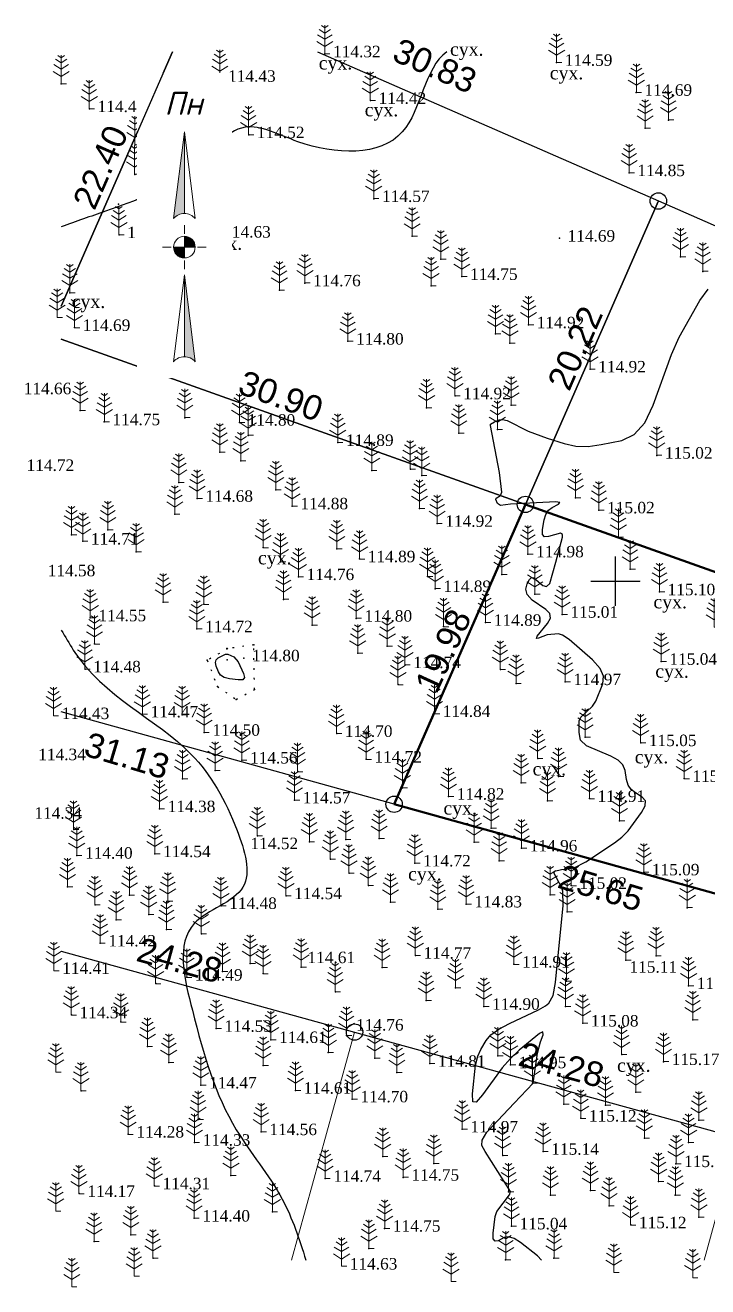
# Model space of a CAD drawing. Header units: millimetres. Extents: x 5405614 to 5405701.7, y 5524856.9 to 5524934.
# Drawn here: x 5405614 to 5405655.6, y 5524856.9 to 5524933.9 of the extents above; entities that cross this region are included whole.
import ezdxf
from ezdxf.enums import TextEntityAlignment as Align

# ---------------------------------------------------------------- set-up
doc = ezdxf.new("R2010")
doc.units = ezdxf.units.MM
doc.set_wipeout_variables(frame=1)
doc.linetypes.add('0', pattern=[0])
doc.linetypes.add('HIDDEN', pattern=[0.5, 0, -0.5])
for name, color, linetype, lineweight in [('#Лист (текст_ПН)', 250, 'Continuous', 0), ('#Штамп', 250, 'Continuous', 0), ('11900000', 1, 'Continuous', 30), ('Контур', 7, 'HIDDEN', 30), ('ТОЧКИ', 7, 'Continuous', 30)]:
    doc.layers.add(name, color=color, linetype=linetype, lineweight=lineweight)
for name, color, linetype in [('горизонтали', 42, 'Continuous'), ('Ділянки_Межі', 10, 'Continuous'), ('надписи', 7, 'Continuous'), ('отметки', 7, 'Continuous'), ('промеры', 185, 'Continuous'), ('Растительность', 7, 'Continuous')]:
    doc.layers.add(name, color=color, linetype=linetype)
doc.styles.get("Standard").update_dxf_attribs({"font": 'arial.ttf'})
doc.styles.add('times', font='times.ttf')
doc.styles.add('Мой_Топо', font='isocpeui.ttf')

# ---------------------------------------------------------------- blocks, each defined once
blk = doc.blocks.new('A$C51FE15A3')
at = {"layer": 'Растительность', "color": 94, "lineweight": 0}
for points in [[(-0.201, 1.726), (0, 1.584), (0.201, 1.726)], [(0, 1.75), (0, 0), (0.319, 0)], [(-0.447, 1.172), (0, 0.895), (0.447, 1.172)], [(-0.343, 1.489), (0, 1.267), (0.343, 1.489)], [(-0.493, 0.753), (0, 0.444), (0.493, 0.753)]]:
    blk.add_lwpolyline(points, dxfattribs=at)
blk = doc.blocks.new('*U4')
at = {"color": 0}
for points in [[(-0.113, 0), (-0.109, -0.029), (-0.097, -0.056)], [(-0.113, 0), (-0.097, -0.056), (0, 0)], [(-0.097, -0.056), (0, -0.113), (0, 0)], [(-0.097, -0.056), (-0.08, -0.08), (-0.056, -0.097)], [(-0.097, -0.056), (-0.056, -0.097), (0, -0.113)], [(-0.056, -0.097), (-0.029, -0.109), (0, -0.113)]]:
    blk.add_solid(points, dxfattribs=at)
blk = doc.blocks.new('*U5')
at = {"color": 0}
for points in [[(0, 0), (0.097, 0.056), (0, 0.113)], [(0.097, 0.056), (0.029, 0.109), (0, 0.113)], [(0, 0), (0.113, 0), (0.097, 0.056)], [(0.097, 0.056), (0.056, 0.097), (0.029, 0.109)], [(0.097, 0.056), (0.08, 0.08), (0.056, 0.097)], [(0.113, 0), (0.109, 0.029), (0.097, 0.056)]]:
    blk.add_solid(points, dxfattribs=at)
blk = doc.blocks.new('*U6')
at = {"color": 0}
for points in [[(0, -1.136), (0.021, -1.138), (0, -0.288)], [(0.021, -1.138), (0.042, -1.142), (0, -0.288)], [(0.042, -1.142), (0.062, -1.15), (0, -0.288)], [(0.062, -1.15), (0.081, -1.16), (0, -0.288)], [(0.081, -1.16), (0.098, -1.173), (0, -0.288)], [(0.098, -1.173), (0.113, -1.188), (0, -0.288)]]:
    blk.add_solid(points, dxfattribs=at)
blk = doc.blocks.new('*U7')
at = {"color": 0}
for points in [[(-0.113, 0.297), (-0.098, 0.312), (0, 1.197)], [(-0.098, 0.312), (-0.081, 0.325), (0, 1.197)], [(-0.081, 0.325), (-0.062, 0.335), (0, 1.197)], [(-0.062, 0.335), (-0.042, 0.343), (0, 1.197)], [(-0.042, 0.343), (-0.021, 0.347), (0, 1.197)], [(-0.021, 0.347), (0, 0.349), (0, 1.197)]]:
    blk.add_solid(points, dxfattribs=at)
blk = doc.blocks.new('#Північ')
at = {"color": 7}
blk.add_wipeout([(-2.901, 10.635), (2.901, 10.635), (2.901, -7.981), (-2.901, -7.981)], dxfattribs=at).dxf.layer = '#Лист (текст_ПН)'
at = {"layer": '#Лист (текст_ПН)'}
for p, q in [((-0.663, 1.748), (0, 7.043)), ((0, 7.043), (0, 2.052)), ((0, 7.043), (0.663, 1.748)), ((0, 1.337), (0, 0.807)), ((-1.337, 0), (-0.807, 0)), ((-0.662, 0), (0.662, 0)), ((0, 0.662), (0, -0.662)), ((1.337, 0), (0.807, 0)), ((0, -1.337), (0, -0.807)), ((-0.663, -6.99), (0, -1.695)), ((0, -1.695), (0.663, -6.99)), ((0, -1.695), (0, -6.686))]:
    blk.add_line(p, q, dxfattribs=at)
at = {"layer": '#Лист (текст_ПН)', "flags": 128}
for points in [[(0, 7.043), (-0.663, 1.748, -0.218585), (0, 2.052)], [(0, 0), (-0.662, 0, 0.414214), (0, -0.662)]]:
    blk.add_lwpolyline(points, format="xyb", close=True, dxfattribs=at)
at = {"layer": '#Лист (текст_ПН)'}
blk.add_circle((0, 0), 0.662, dxfattribs=at)
for centre in [(0, 1.178), (0, -7.56)]:
    blk.add_arc(centre, 0.874, 40.67981, 139.32019, dxfattribs=at)
at = {"layer": '#Лист (текст_ПН)', "xscale": 5.883850111352785, "yscale": 5.883850111352785, "zscale": 5.883850111352785}
for name in ['*U7', '*U4', '*U5', '*U6']:
    blk.add_blockref(name, (0, 0), dxfattribs=at)
at = {"layer": '#Лист (текст_ПН)', "style": 'Мой_Топо'}
blk.add_text('Пн', height=1.4, dxfattribs=at).set_placement((-1.217, 8.077))

msp = doc.modelspace()

# ---------------------------------------------------------------- linework, layer by layer
at = {"layer": '11900000', "color": 0, "linetype": '0', "lineweight": 15, "ltscale": 0.7}
for points in [[(5405650, 5524898.496), (5405650, 5524901.504)], [(5405650, 5524898.496), (5405650, 5524901.504)], [(5405650, 5524898.496), (5405650, 5524901.504)], [(5405650, 5524898.496), (5405650, 5524901.504)], [(5405650, 5524898.496), (5405650, 5524901.504)], [(5405650, 5524898.496), (5405650, 5524901.504)], [(5405650, 5524898.496), (5405650, 5524901.504)], [(5405650, 5524898.496), (5405650, 5524901.504)], [(5405650, 5524898.496), (5405650, 5524901.504)], [(5405650, 5524898.496), (5405650, 5524901.504)], [(5405650, 5524898.496), (5405650, 5524901.504)], [(5405650, 5524898.496), (5405650, 5524901.504)], [(5405650, 5524898.496), (5405650, 5524901.504)], [(5405650, 5524898.496), (5405650, 5524901.504)], [(5405650, 5524898.496), (5405650, 5524901.504)], [(5405650, 5524898.496), (5405650, 5524901.504)], [(5405650, 5524898.496), (5405650, 5524901.504)], [(5405650, 5524898.496), (5405650, 5524901.504)], [(5405650, 5524898.496), (5405650, 5524901.504)], [(5405650, 5524898.496), (5405650, 5524901.504)], [(5405650, 5524898.496), (5405650, 5524901.504)], [(5405650, 5524898.496), (5405650, 5524901.504)], [(5405650, 5524898.496), (5405650, 5524901.504)], [(5405650, 5524898.496), (5405650, 5524901.504)], [(5405650, 5524898.496), (5405650, 5524901.504)], [(5405650, 5524898.496), (5405650, 5524901.504)], [(5405650, 5524898.496), (5405650, 5524901.504)], [(5405650, 5524898.496), (5405650, 5524901.504)], [(5405650, 5524898.496), (5405650, 5524901.504)], [(5405650, 5524898.496), (5405650, 5524901.504)], [(5405650, 5524898.496), (5405650, 5524901.504)], [(5405650, 5524898.496), (5405650, 5524901.504)], [(5405650, 5524898.496), (5405650, 5524901.504)], [(5405650, 5524898.496), (5405650, 5524901.504)], [(5405650, 5524898.496), (5405650, 5524901.504)], [(5405650, 5524898.496), (5405650, 5524901.504)], [(5405650, 5524898.496), (5405650, 5524901.504)], [(5405650, 5524898.496), (5405650, 5524901.504)], [(5405650, 5524898.496), (5405650, 5524901.504)], [(5405650, 5524898.496), (5405650, 5524901.504)], [(5405650, 5524898.496), (5405650, 5524901.504)], [(5405650, 5524898.496), (5405650, 5524901.504)], [(5405650, 5524898.496), (5405650, 5524901.504)], [(5405650, 5524898.496), (5405650, 5524901.504)], [(5405648.496, 5524900), (5405651.504, 5524900)], [(5405648.496, 5524900), (5405651.504, 5524900)], [(5405648.496, 5524900), (5405651.504, 5524900)], [(5405648.496, 5524900), (5405651.504, 5524900)], [(5405648.496, 5524900), (5405651.504, 5524900)], [(5405648.496, 5524900), (5405651.504, 5524900)], [(5405648.496, 5524900), (5405651.504, 5524900)], [(5405648.496, 5524900), (5405651.504, 5524900)], [(5405648.496, 5524900), (5405651.504, 5524900)], [(5405648.496, 5524900), (5405651.504, 5524900)], [(5405648.496, 5524900), (5405651.504, 5524900)], [(5405648.496, 5524900), (5405651.504, 5524900)], [(5405648.496, 5524900), (5405651.504, 5524900)], [(5405648.496, 5524900), (5405651.504, 5524900)], [(5405648.496, 5524900), (5405651.504, 5524900)], [(5405648.496, 5524900), (5405651.504, 5524900)], [(5405648.496, 5524900), (5405651.504, 5524900)], [(5405648.496, 5524900), (5405651.504, 5524900)], [(5405648.496, 5524900), (5405651.504, 5524900)], [(5405648.496, 5524900), (5405651.504, 5524900)], [(5405648.496, 5524900), (5405651.504, 5524900)], [(5405648.496, 5524900), (5405651.504, 5524900)], [(5405648.496, 5524900), (5405651.504, 5524900)]]:
    msp.add_lwpolyline(points, dxfattribs=at)
at = {"layer": '11900000', "linetype": '0', "lineweight": 15, "ltscale": 0.7}
for points in [[(5405650, 5524898.496), (5405650, 5524901.504)], [(5405650, 5524898.496), (5405650, 5524901.504)], [(5405650, 5524898.496), (5405650, 5524901.504)], [(5405650, 5524898.496), (5405650, 5524901.504)], [(5405650, 5524898.496), (5405650, 5524901.504)], [(5405650, 5524898.496), (5405650, 5524901.504)], [(5405650, 5524898.496), (5405650, 5524901.504)], [(5405650, 5524898.496), (5405650, 5524901.504)], [(5405648.496, 5524900), (5405651.504, 5524900)], [(5405648.496, 5524900), (5405651.504, 5524900)]]:
    msp.add_lwpolyline(points, dxfattribs=at)
at = {"layer": '11900000', "color": 7}
for points in [[(5405650, 5524898.5, 0), (5405650, 5524901.5, 0)], [(5405650, 5524898.5, 0), (5405650, 5524901.5, 0)], [(5405648.5, 5524900, 0), (5405651.5, 5524900, 0)], [(5405648.5, 5524900, 0), (5405651.5, 5524900, 0)]]:
    msp.add_polyline3d(points, dxfattribs=at)
at = {"layer": 'горизонтали', "color": 32}
for points in [[(5405642.837, 5524859.742, 115), (5405642.647, 5524859.712, 115), (5405642.537, 5524859.862, 115), (5405642.527, 5524860.192, 115), (5405642.647, 5524861.212, 115), (5405642.757, 5524861.532, 115), (5405643.537, 5524862.542, 115), (5405643.597, 5524862.752, 115), (5405642.037, 5524865.192, 115), (5405641.837, 5524865.552, 115), (5405641.857, 5524865.872, 115), (5405642.147, 5524866.362, 115), (5405643.807, 5524868.132, 115), (5405644.967, 5524869.362, 115), (5405645.247, 5524871.192, 115), (5405645.427, 5524871.882, 115), (5405645.587, 5524872.312, 115), (5405645.577, 5524872.482, 115), (5405645.357, 5524872.392, 115), (5405644.117, 5524871.362, 115), (5405643.587, 5524870.872, 115), (5405643.077, 5524870.302, 115), (5405641.877, 5524868.642, 115), (5405641.497, 5524868.192, 115), (5405641.287, 5524868.222, 115), (5405641.267, 5524868.712, 115), (5405641.457, 5524870.462, 115), (5405641.597, 5524871.002, 115), (5405641.777, 5524871.412, 115), (5405642.097, 5524871.952, 115), (5405642.397, 5524872.302, 115), (5405642.877, 5524872.652, 115), (5405643.537, 5524873.002, 115), (5405645.307, 5524873.832, 115), (5405645.737, 5524874.072, 115), (5405645.937, 5524874.242, 115), (5405646.207, 5524874.712, 115), (5405646.347, 5524875.502, 115), (5405646.817, 5524880.192, 115), (5405646.787, 5524881.072, 115), (5405646.717, 5524881.322, 115), (5405646.257, 5524882.152, 115), (5405646.277, 5524882.292, 115), (5405646.707, 5524882.402, 115), (5405647.477, 5524882.502, 115), (5405648.187, 5524882.862, 115), (5405649.947, 5524884.022, 115), (5405650.397, 5524884.372, 115), (5405650.787, 5524884.762, 115), (5405651.597, 5524885.872, 115), (5405651.807, 5524886.282, 115), (5405651.827, 5524886.592, 115), (5405651.637, 5524886.812, 115), (5405651.217, 5524887.072, 115), (5405650.967, 5524887.282, 115), (5405650.787, 5524887.552, 115), (5405650.687, 5524887.882, 115), (5405650.597, 5524888.442, 115), (5405650.457, 5524888.782, 115), (5405650.167, 5524889.072, 115), (5405649.727, 5524889.312, 115), (5405648.237, 5524889.952, 115), (5405647.867, 5524890.292, 115), (5405647.787, 5524890.762, 115), (5405647.787, 5524891.472, 115), (5405647.887, 5524891.702, 115), (5405648.597, 5524892.372, 115), (5405648.797, 5524892.672, 115), (5405649.237, 5524893.732, 115), (5405649.277, 5524894.192, 115), (5405649.067, 5524894.672, 115), (5405648.597, 5524895.192, 115), (5405647.177, 5524896.442, 115), (5405646.777, 5524896.702, 115), (5405646.517, 5524896.792, 115), (5405645.837, 5524896.712, 115), (5405645.307, 5524896.512, 115), (5405645.177, 5524896.502, 115), (5405645.217, 5524896.632, 115), (5405645.857, 5524897.412, 115), (5405646.037, 5524897.732, 115), (5405645.997, 5524898.022, 115), (5405645.757, 5524898.272, 115), (5405644.917, 5524898.842, 115), (5405644.617, 5524899.182, 115), (5405644.527, 5524899.512, 115), (5405644.617, 5524899.832, 115), (5405644.747, 5524900.102, 115), (5405644.867, 5524900.212, 115), (5405645.027, 5524900.192, 115), (5405645.577, 5524899.742, 115), (5405645.797, 5524899.662, 115), (5405645.987, 5524899.852, 115), (5405646.357, 5524901.152, 115), (5405646.767, 5524902.682, 115), (5405646.767, 5524902.852, 115), (5405646.647, 5524902.922, 115), (5405645.917, 5524902.732, 115), (5405645.667, 5524902.712, 115), (5405645.547, 5524902.852, 115), (5405645.557, 5524903.152, 115), (5405645.657, 5524903.732, 115), (5405645.757, 5524904.072, 115), (5405645.917, 5524904.322, 115), (5405646.137, 5524904.502, 115), (5405646.517, 5524904.692, 115), (5405646.597, 5524904.802, 115), (5405646.357, 5524904.842, 115), (5405643.597, 5524904.702, 115), (5405642.977, 5524904.612, 115), (5405642.807, 5524904.732, 115), (5405642.697, 5524904.992, 115), (5405642.727, 5524905.072, 115), (5405642.987, 5524905.232, 115), (5405643.057, 5524905.422, 115), (5405642.917, 5524906.622, 115), (5405642.367, 5524909.492, 115), (5405642.377, 5524909.582, 115), (5405642.607, 5524909.732, 115), (5405642.897, 5524909.842, 115), (5405643.107, 5524909.862, 115), (5405643.387, 5524909.802, 115), (5405644.667, 5524909.152, 115), (5405645.827, 5524908.722, 115), (5405646.867, 5524908.402, 115), (5405647.577, 5524908.242, 115), (5405648.337, 5524908.222, 115), (5405649.137, 5524908.332, 115), (5405650.387, 5524908.582, 115), (5405651.147, 5524908.942, 115), (5405651.787, 5524909.652, 115), (5405652.297, 5524910.742, 115), (5405653.417, 5524913.832, 115), (5405653.897, 5524914.892, 115), (5405655.157, 5524917.122, 115), (5405655.657, 5524917.822, 115)], [(5405645.496, 5524858.555, 115), (5405645.247, 5524858.822, 115), (5405644.207, 5524859.622, 115), (5405643.807, 5524859.872, 115), (5405643.467, 5524859.972, 115), (5405643.197, 5524859.932, 115), (5405642.837, 5524859.742, 115)]]:
    msp.add_polyline3d(points, dxfattribs=at)
msp.add_polyline3d([(5405625.617, 5524894.812, 114.5), (5405625.577, 5524895.032, 114.5), (5405625.617, 5524895.202, 114.5), (5405625.747, 5524895.322, 114.5), (5405626.187, 5524895.542, 114.5), (5405626.337, 5524895.552, 114.5), (5405626.687, 5524895.382, 114.5), (5405626.957, 5524895.072, 114.5), (5405627.297, 5524894.352, 114.5), (5405627.347, 5524894.112, 114.5), (5405627.237, 5524893.982, 114.5), (5405626.957, 5524893.972, 114.5), (5405626.427, 5524894.032, 114.5), (5405626.107, 5524894.112, 114.5), (5405625.887, 5524894.252, 114.5), (5405625.757, 5524894.462, 114.5), (5405625.617, 5524894.812, 114.5)], close=True, dxfattribs=at)
for points, knots in [([(5405639.711, 5524932.308), (5405638.313, 5524931.324), (5405638.006, 5524925.789), (5405631.475, 5524926.077), (5405627.008, 5524928.61), (5405623.809, 5524924.256), (5405619.785, 5524922.93), (5405617.061, 5524921.943), (5405616.158, 5524921.62)], [898.505663, 898.505663, 898.505663, 898.505663, 904.085367, 910.48747, 913.839474, 917.961004, 923.821409, 926.707345, 926.707345, 926.707345, 926.707345]), ([(5405616.158, 5524897.004), (5405616.404, 5524896.615), (5405618.315, 5524893.084), (5405623.768, 5524890.887), (5405626.725, 5524885.692), (5405628.214, 5524880.763), (5405622.772, 5524879.375), (5405624.442, 5524872.575), (5405625.964, 5524867.149), (5405629.745, 5524862.719), (5405630.7, 5524859.832), (5405631.092, 5524858.555)], [1006.54835, 1006.54835, 1006.54835, 1006.54835, 1007.86787, 1017.487334, 1022.90954, 1026.380728, 1030.095834, 1035.395338, 1043.1603, 1048.251367, 1052.230688, 1052.230688, 1052.230688, 1052.230688])]:
    msp.add_open_spline(points, degree=3, knots=knots, dxfattribs=at)
at = {"layer": 'Ділянки_Межі'}
for points in [[(5405631.807, 5524932.308), (5405652.622, 5524923.203), (5405644.506, 5524904.681), (5405616.158, 5524914.771)], [(5405622.956, 5524932.308), (5405616.158, 5524916.78)], [(5405616.158, 5524914.771), (5405644.506, 5524904.681), (5405636.486, 5524886.378), (5405616.158, 5524892.014)]]:
    msp.add_lwpolyline(points, dxfattribs=at)
at = {"layer": 'Ділянки_Межі', "lineweight": 25}
for points in [[(5405631.807, 5524932.308), (5405652.622, 5524923.203), (5405680.834, 5524910.84), (5405683.651, 5524917.273), (5405686.449, 5524923.665), (5405668.826, 5524931.381), (5405666.709, 5524932.308)], [(5405616.158, 5524877.419), (5405634.068, 5524872.474), (5405657.472, 5524866.014), (5405661.2, 5524879.516), (5405636.486, 5524886.378), (5405616.158, 5524892.014)]]:
    msp.add_lwpolyline(points, dxfattribs=at)
at = {"layer": 'Ділянки_Межі'}
msp.add_lwpolyline([(5405644.506, 5524904.681), (5405652.622, 5524923.203), (5405680.834, 5524910.84), (5405673.564, 5524894.337)], close=True, dxfattribs=at)
at = {"layer": 'Ділянки_Межі', "lineweight": 50}
msp.add_lwpolyline([(5405636.486, 5524886.378), (5405644.506, 5524904.681), (5405673.564, 5524894.337), (5405666.399, 5524878.073), (5405661.2, 5524879.516)], close=True, dxfattribs=at)
at = {"layer": 'Ділянки_Межі', "lineweight": 0}
for points in [[(5405655.413, 5524858.555), (5405657.472, 5524866.014), (5405661.2, 5524879.516), (5405666.399, 5524878.073), (5405689.243, 5524871.766), (5405688.54, 5524869.89), (5405684.291, 5524858.555)], [(5405616.158, 5524877.419), (5405634.068, 5524872.474), (5405630.226, 5524858.555)], [(5405630.226, 5524858.555), (5405634.068, 5524872.474), (5405657.472, 5524866.014), (5405655.413, 5524858.555)]]:
    msp.add_lwpolyline(points, dxfattribs=at)
at = {"layer": 'Контур', "color": 7, "linetype": 'HIDDEN', "elevation": 114.67}
msp.add_lwpolyline([(5405626.84, 5524892.78), (5405626.84, 5524892.78), (5405627.96, 5524893.39), (5405627.91, 5524896.11), (5405626.34, 5524895.881), (5405625.07, 5524895.17), (5405625.69, 5524893.57), (5405626.84, 5524892.78)], dxfattribs=at)
at = {"layer": 'отметки', "color": 7}
for p in [(5405632.257, 5524932.175, 114.317), (5405646.409, 5524931.654, 114.585), (5405616.16, 5524930.352, 114.352), (5405625.845, 5524930.679, 114.432), (5405651.277, 5524929.827, 114.688), (5405617.88, 5524928.827, 114.408), (5405635.037, 5524929.327, 114.42), (5405653.238, 5524928.143, 114.715), (5405627.603, 5524927.238, 114.518), (5405651.821, 5524927.641, 114.742), (5405620.664, 5524926.628, 114.462), (5405620.649, 5524924.827, 114.478), (5405650.84, 5524924.919, 114.852), (5405635.247, 5524923.342, 114.572), (5405619.654, 5524923.001, 114.506), (5405619.689, 5524921.135, 114.561), (5405625.547, 5524921.168, 114.635), (5405637.589, 5524921.055, 114.732), (5405646.577, 5524920.923, 114.686), (5405639.345, 5524919.649, 114.745), (5405653.978, 5524919.801, 114.929), (5405655.337, 5524918.907, 114.984), (5405631.039, 5524918.194, 114.757), (5405638.747, 5524918.029, 114.804), (5405640.621, 5524918.585, 114.753), (5405616.684, 5524917.589, 114.595), (5405629.482, 5524917.759, 114.69), (5405644.69, 5524915.636, 114.922), (5405616.968, 5524915.472, 114.692), (5405642.685, 5524915.088, 114.942), (5405622.035, 5524914.515, 114.538), (5405633.659, 5524914.638, 114.8), (5405643.556, 5524914.52, 114.947), (5405648.45, 5524912.94, 114.921), (5405640.205, 5524911.302, 114.92), (5405617.317, 5524910.408, 114.66), (5405638.47, 5524910.582, 114.869), (5405643.63, 5524910.743, 114.979), (5405618.788, 5524909.718, 114.751), (5405623.713, 5524909.977, 114.891), (5405627.038, 5524909.69, 114.804), (5405627.581, 5524908.894, 114.746), (5405640.437, 5524909.027, 114.902), (5405642.793, 5524909.26, 115.018), (5405625.84, 5524907.872, 114.817), (5405633.046, 5524908.454, 114.888), (5405627.121, 5524907.342, 114.811), (5405652.522, 5524907.677, 115.022), (5405635.127, 5524906.749, 114.904), (5405637.476, 5524906.824, 114.901), (5405638.173, 5524906.443, 114.928), (5405623.338, 5524906.027, 114.75), (5405629.259, 5524905.567, 114.828), (5405624.461, 5524905.042, 114.68), (5405647.559, 5524905.084, 115.049), (5405623.092, 5524904.083, 114.757), (5405630.266, 5524904.582, 114.879), (5405638.044, 5524904.437, 114.921), (5405648.993, 5524904.337, 115.017), (5405639.112, 5524903.514, 114.918), (5405616.785, 5524902.82, 114.717), (5405618.998, 5524903.132, 114.83), (5405650.181, 5524902.684, 115.034), (5405617.47, 5524902.433, 114.712), (5405620.731, 5524901.782, 114.776), (5405628.494, 5524902.043, 114.76), (5405632.991, 5524901.967, 114.901), (5405629.55, 5524901.179, 114.735), (5405634.377, 5524901.352, 114.886), (5405644.661, 5524901.651, 114.982), (5405630.644, 5524900.264, 114.755), (5405638.533, 5524900.288, 114.869), (5405643.073, 5524900.401, 114.963), (5405650.904, 5524900.727, 115.113), (5405639.002, 5524899.537, 114.892), (5405622.384, 5524898.72, 114.757), (5405629.732, 5524898.886, 114.799), (5405645.081, 5524899.213, 115.016), (5405652.687, 5524899.337, 115.1), (5405624.867, 5524898.584, 114.672), (5405646.755, 5524897.968, 115.012), (5405617.933, 5524897.751, 114.546), (5405624.444, 5524897.078, 114.719), (5405631.487, 5524897.305, 114.758), (5405634.177, 5524897.727, 114.798), (5405639.5, 5524897.225, 114.955), (5405642.075, 5524897.475, 114.894), (5405618.193, 5524896.163, 114.555), (5405626.279, 5524895.891, 114.76), (5405627.911, 5524896.106, 114.845), (5405634.265, 5524895.611, 114.761), (5405636.07, 5524896.037, 114.823), (5405625.073, 5524895.168, 114.722), (5405626.282, 5524895.188, 114.069), (5405627.311, 5524895.307, 114.801), (5405637.157, 5524894.889, 114.735), (5405652.8, 5524895.096, 115.038), (5405617.61, 5524894.63, 114.485), (5405642.976, 5524894.607, 114.987), (5405625.698, 5524893.573, 114.707), (5405627.965, 5524893.395, 114.668), (5405636.723, 5524893.684, 114.796), (5405643.932, 5524893.759, 114.97), (5405646.936, 5524893.855, 114.97), (5405626.846, 5524892.785, 114.672), (5405621.113, 5524891.882, 114.47), (5405623.547, 5524891.841, 114.529), (5405638.956, 5524891.911, 114.838), (5405624.886, 5524890.762, 114.504), (5405632.978, 5524890.69, 114.697), (5405648.149, 5524890.485, 115.015), (5405651.543, 5524890.13, 115.047), (5405627.185, 5524889.068, 114.559), (5405634.78, 5524889.124, 114.718), (5405645.255, 5524889.167, 114.882), (5405623.572, 5524887.929, 114.474), (5405625.557, 5524888.438, 114.549), (5405630.6, 5524888.373, 114.658), (5405646.53, 5524888.068, 114.877), (5405654.203, 5524887.946, 115.039), (5405636.992, 5524887.387, 114.755), (5405644.237, 5524887.695, 114.971), (5405630.407, 5524886.633, 114.574), (5405639.812, 5524886.859, 114.822), (5405645.855, 5524886.591, 114.906), (5405648.409, 5524886.725, 114.906), (5405622.162, 5524886.1, 114.385), (5405616.919, 5524884.848, 114.319), (5405642.409, 5524884.931, 114.856), (5405650.249, 5524885.367, 114.967), (5405628.135, 5524884.461, 114.517), (5405631.318, 5524884.09, 114.592), (5405633.532, 5524884.233, 114.567), (5405635.572, 5524884.294, 114.668), (5405641.375, 5524884.064, 114.849), (5405617.108, 5524883.259, 114.398), (5405621.874, 5524883.352, 114.544), (5405644.269, 5524883.7, 114.963), (5405632.598, 5524883.024, 114.634), (5405637.757, 5524882.784, 114.724), (5405642.898, 5524882.918, 114.907), (5405633.736, 5524882.175, 114.643), (5405651.726, 5524882.243, 115.087), (5405616.547, 5524881.345, 114.356), (5405634.919, 5524881.421, 114.652), (5405647.298, 5524881.416, 115.023), (5405618.222, 5524880.241, 114.405), (5405620.325, 5524880.831, 114.423), (5405622.668, 5524880.466, 114.444), (5405625.915, 5524880.19, 114.484), (5405629.884, 5524880.789, 114.542), (5405636.26, 5524880.409, 114.712), (5405640.888, 5524880.286, 114.835), (5405646.015, 5524880.85, 114.961), (5405621.503, 5524879.65, 114.429), (5405639.156, 5524879.97, 114.759), (5405647.056, 5524879.821, 115.012), (5405654.388, 5524880.066, 115.103), (5405619.512, 5524879.329, 114.412), (5405622.594, 5524878.743, 114.457), (5405618.532, 5524877.9, 114.415), (5405624.718, 5524878.473, 114.54), (5405637.784, 5524877.155, 114.77), (5405652.48, 5524877.132, 115.146), (5405627.703, 5524876.659, 114.594), (5405630.812, 5524876.437, 114.613), (5405635.762, 5524876.412, 114.747), (5405643.805, 5524876.612, 114.906), (5405645.564, 5524876.662, 114.965), (5405650.639, 5524876.863, 115.111), (5405623.824, 5524875.818, 114.485), (5405626.011, 5524876.18, 114.571), (5405628.485, 5524876.047, 114.606), (5405647.01, 5524875.584, 115.026), (5405621.93, 5524875.435, 114.444), (5405632.896, 5524874.937, 114.643), (5405640.239, 5524875.181, 114.892), (5405654.471, 5524875.302, 115.218), (5405638.444, 5524874.408, 114.789), (5405641.973, 5524874.037, 114.903), (5405646.955, 5524874.045, 115.029), (5405616.774, 5524873.518, 114.337), (5405654.725, 5524873.231, 115.168), (5405619.802, 5524873.094, 114.425), (5405625.623, 5524872.692, 114.533), (5405648.004, 5524873.016, 115.084), (5405628.96, 5524872.009, 114.605), (5405633.58, 5524872.268, 114.758), (5405621.428, 5524871.59, 114.449), (5405632.468, 5524871.221, 114.693), (5405635.314, 5524870.891, 114.791), (5405642.824, 5524871.031, 115.09), (5405650.385, 5524871.101, 115.158), (5405622.721, 5524870.627, 114.468), (5405628.497, 5524870.439, 114.539), (5405638.663, 5524870.556, 114.813), (5405643.593, 5524870.472, 114.948), (5405652.94, 5524870.667, 115.169), (5405636.652, 5524869.999, 114.778), (5405644.934, 5524869.355, 114.999), (5405617.366, 5524868.89, 114.267), (5405624.685, 5524869.232, 114.471), (5405630.46, 5524868.913, 114.61), (5405651.25, 5524868.8, 115.206), (5405633.93, 5524868.387, 114.697), (5405646.854, 5524868.068, 115.088), (5405649.398, 5524868.014, 115.143), (5405624.528, 5524867.135, 114.349), (5405647.884, 5524867.214, 115.12), (5405655.096, 5524867.101, 115.21), (5405628.369, 5524866.386, 114.56), (5405640.647, 5524866.55, 114.971), (5405620.249, 5524866.236, 114.279), (5405624.296, 5524865.74, 114.331), (5405651.774, 5524866, 115.169), (5405654.47, 5524865.726, 115.21), (5405635.796, 5524864.883, 114.723), (5405643.115, 5524864.946, 115.042), (5405645.585, 5524865.191, 115.143), (5405638.909, 5524864.448, 114.845), (5405653.696, 5524864.437, 115.174), (5405626.522, 5524863.722, 114.456), (5405632.275, 5524863.537, 114.742), (5405637.047, 5524863.607, 114.745), (5405652.636, 5524863.361, 115.186), (5405617.251, 5524862.614, 114.166), (5405621.845, 5524863.082, 114.309), (5405643.473, 5524862.728, 114.994), (5405646.037, 5524862.522, 115.105), (5405648.469, 5524862.812, 115.085), (5405653.658, 5524862.526, 115.173), (5405649.609, 5524861.864, 115.109), (5405624.276, 5524861.11, 114.396), (5405629.051, 5524861.501, 114.455), (5405655.102, 5524861.174, 115.137), (5405635.908, 5524860.493, 114.754), (5405643.65, 5524860.634, 115.042), (5405650.935, 5524860.701, 115.119), (5405618.17, 5524859.694, 114.119), (5405620.417, 5524860.101, 114.232), (5405621.769, 5524858.678, 114.256), (5405634.948, 5524859.274, 114.68), (5405643.297, 5524858.579, 114.876), (5405646.249, 5524858.677, 115.042)]:
    msp.add_point(p, dxfattribs=at)
at = {"layer": 'ТОЧКИ'}
for centre in [(5405652.622, 5524923.203), (5405644.506, 5524904.681, 107.24), (5405636.486, 5524886.378), (5405634.068, 5524872.474)]:
    msp.add_circle(centre, 0.5, dxfattribs=at)

# ---------------------------------------------------------------- block references
at = {"layer": 'Растительность', "color": 7}
for p in [(5405632.25, 5524932.18, 114.32), (5405646.41, 5524931.66, 114.59), (5405616.15, 5524930.36, 114.35), (5405625.84, 5524930.68, 114.43), (5405635.03, 5524929.33, 114.42), (5405651.28, 5524929.83, 114.69), (5405617.87, 5524928.83, 114.41), (5405653.24, 5524928.15, 114.72), (5405627.6, 5524927.24, 114.52), (5405651.82, 5524927.64, 114.74), (5405620.66, 5524926.63, 114.46), (5405620.64, 5524924.83, 114.48), (5405650.84, 5524924.92, 114.85), (5405635.24, 5524923.35, 114.57), (5405619.68, 5524921.14, 114.56), (5405625.54, 5524921.17, 114.63), (5405637.59, 5524921.06, 114.73), (5405639.34, 5524919.65, 114.75), (5405653.98, 5524919.8, 114.93), (5405640.62, 5524918.59, 114.75), (5405655.34, 5524918.91, 114.98), (5405629.48, 5524917.76, 114.69), (5405631.04, 5524918.2, 114.76), (5405638.74, 5524918.03, 114.8), (5405616.68, 5524917.59, 114.6), (5405615.91, 5524916.1, 114.75), (5405616.97, 5524915.47, 114.69), (5405644.69, 5524915.64, 114.92), (5405633.66, 5524914.64, 114.8), (5405642.68, 5524915.09, 114.94), (5405643.56, 5524914.52, 114.95), (5405648.45, 5524912.94, 114.92), (5405640.2, 5524911.3, 114.92), (5405643.63, 5524910.74, 114.98), (5405617.31, 5524910.41, 114.66), (5405623.71, 5524909.98, 114.89), (5405638.47, 5524910.58, 114.87), (5405618.79, 5524909.72, 114.75), (5405627.04, 5524909.69, 114.8), (5405642.79, 5524909.26, 115.02), (5405627.58, 5524908.9, 114.75), (5405633.04, 5524908.46, 114.89), (5405640.44, 5524909.03, 114.9), (5405625.84, 5524907.87, 114.82), (5405652.52, 5524907.68, 115.02), (5405627.12, 5524907.34, 114.81), (5405635.12, 5524906.75, 114.9), (5405637.47, 5524906.83, 114.9), (5405638.17, 5524906.44, 114.93), (5405623.34, 5524906.03, 114.75), (5405629.26, 5524905.57, 114.83), (5405624.46, 5524905.04, 114.68), (5405630.26, 5524904.58, 114.88), (5405647.56, 5524905.08, 115.05), (5405623.09, 5524904.08, 114.76), (5405638.04, 5524904.44, 114.92), (5405648.99, 5524904.34, 115.02), (5405619, 5524903.13, 114.83), (5405639.11, 5524903.51, 114.92), (5405616.78, 5524902.82, 114.72), (5405617.47, 5524902.43, 114.71), (5405650.18, 5524902.68, 115.03), (5405620.73, 5524901.78, 114.78), (5405628.49, 5524902.04, 114.76), (5405632.99, 5524901.97, 114.9), (5405644.66, 5524901.65, 114.98), (5405629.55, 5524901.18, 114.74), (5405634.38, 5524901.35, 114.89), (5405650.9, 5524900.73, 115.11), (5405630.64, 5524900.26, 114.75), (5405638.53, 5524900.29, 114.87), (5405643.07, 5524900.4, 114.96), (5405639, 5524899.54, 114.89), (5405645.08, 5524899.21, 115.02), (5405652.69, 5524899.34, 115.1), (5405622.38, 5524898.72, 114.76), (5405624.86, 5524898.58, 114.67), (5405629.73, 5524898.89, 114.8), (5405617.93, 5524897.75, 114.55), (5405634.17, 5524897.73, 114.8), (5405646.75, 5524897.97, 115.01), (5405624.44, 5524897.08, 114.72), (5405631.48, 5524897.31, 114.76), (5405639.5, 5524897.22, 114.96), (5405642.07, 5524897.48, 114.89), (5405656.03, 5524897.19, 115.11), (5405618.19, 5524896.16, 114.55), (5405634.26, 5524895.61, 114.76), (5405636.07, 5524896.04, 114.82), (5405617.6, 5524894.63, 114.48), (5405637.15, 5524894.89, 114.74), (5405642.97, 5524894.61, 114.99), (5405652.8, 5524895.09, 115.04), (5405646.93, 5524893.85, 114.97), (5405636.72, 5524893.68, 114.8), (5405643.93, 5524893.76, 114.97), (5405615.68, 5524891.78, 114.43), (5405621.11, 5524891.88, 114.47), (5405623.54, 5524891.84, 114.53), (5405638.95, 5524891.91, 114.84), (5405624.88, 5524890.76, 114.5), (5405632.97, 5524890.69, 114.7), (5405648.15, 5524890.48, 115.02), (5405651.54, 5524890.13, 115.05), (5405645.25, 5524889.17, 114.88), (5405625.55, 5524888.44, 114.55), (5405627.18, 5524889.07, 114.56), (5405634.78, 5524889.12, 114.72), (5405623.57, 5524887.93, 114.47), (5405630.59, 5524888.37, 114.66), (5405644.24, 5524887.69, 114.97), (5405646.53, 5524888.07, 114.88), (5405654.2, 5524887.94, 115.04), (5405636.99, 5524887.39, 114.76), (5405639.81, 5524886.86, 114.82), (5405622.15, 5524886.1, 114.38), (5405630.4, 5524886.63, 114.57), (5405645.85, 5524886.59, 114.91), (5405648.41, 5524886.72, 114.91), (5405650.25, 5524885.37, 114.97), (5405616.91, 5524884.85, 114.32), (5405642.41, 5524884.93, 114.86), (5405628.13, 5524884.46, 114.52), (5405631.31, 5524884.09, 114.59), (5405633.53, 5524884.23, 114.57), (5405635.57, 5524884.29, 114.67), (5405641.37, 5524884.06, 114.85), (5405617.1, 5524883.26, 114.4), (5405621.87, 5524883.35, 114.54), (5405632.59, 5524883.02, 114.63), (5405644.27, 5524883.7, 114.96), (5405637.75, 5524882.78, 114.72), (5405642.9, 5524882.92, 114.91), (5405651.73, 5524882.24, 115.09), (5405633.73, 5524882.17, 114.64), (5405616.54, 5524881.34, 114.36), (5405620.32, 5524880.83, 114.42), (5405629.88, 5524880.79, 114.54), (5405634.91, 5524881.42, 114.65), (5405646.01, 5524880.85, 114.96), (5405647.3, 5524881.41, 115.02), (5405618.21, 5524880.24, 114.4), (5405622.66, 5524880.46, 114.44), (5405625.91, 5524880.19, 114.48), (5405636.26, 5524880.41, 114.71), (5405639.15, 5524879.97, 114.76), (5405640.89, 5524880.28, 114.83), (5405654.39, 5524880.07, 115.1), (5405619.51, 5524879.33, 114.41), (5405621.5, 5524879.65, 114.43), (5405647.05, 5524879.82, 115.01), (5405622.59, 5524878.74, 114.46), (5405624.71, 5524878.47, 114.54), (5405618.53, 5524877.9, 114.41), (5405637.78, 5524877.15, 114.77), (5405650.64, 5524876.86, 115.11), (5405652.48, 5524877.13, 115.15), (5405615.71, 5524876.22, 114.41), (5405626.01, 5524876.18, 114.57), (5405627.7, 5524876.66, 114.59), (5405630.81, 5524876.43, 114.61), (5405635.76, 5524876.41, 114.75), (5405643.8, 5524876.61, 114.91), (5405621.92, 5524875.43, 114.44), (5405623.82, 5524875.81, 114.48), (5405628.48, 5524876.04, 114.61), (5405647.01, 5524875.58, 115.03), (5405632.89, 5524874.93, 114.64), (5405640.24, 5524875.18, 114.89), (5405654.47, 5524875.3, 115.22), (5405638.44, 5524874.41, 114.79), (5405641.97, 5524874.04, 114.9), (5405646.95, 5524874.04, 115.03), (5405616.77, 5524873.51, 114.34), (5405619.8, 5524873.09, 114.42), (5405648, 5524873.02, 115.08), (5405654.73, 5524873.23, 115.17), (5405625.62, 5524872.69, 114.53), (5405633.58, 5524872.27, 114.76), (5405621.42, 5524871.59, 114.45), (5405628.96, 5524872.01, 114.61), (5405632.47, 5524871.22, 114.69), (5405635.31, 5524870.89, 114.79), (5405642.82, 5524871.03, 115.09), (5405650.38, 5524871.1, 115.16), (5405615.83, 5524870.03, 114.3), (5405622.72, 5524870.62, 114.47), (5405628.49, 5524870.44, 114.54), (5405636.65, 5524870, 114.78), (5405638.66, 5524870.55, 114.81), (5405643.59, 5524870.47, 114.95), (5405652.94, 5524870.67, 115.17), (5405624.68, 5524869.23, 114.47), (5405644.93, 5524869.35, 115), (5405617.36, 5524868.88, 114.27), (5405630.46, 5524868.91, 114.61), (5405633.93, 5524868.38, 114.7), (5405651.25, 5524868.8, 115.21), (5405646.85, 5524868.07, 115.09), (5405649.4, 5524868.01, 115.14), (5405624.52, 5524867.13, 114.35), (5405647.88, 5524867.21, 115.12), (5405655.1, 5524867.1, 115.21), (5405620.24, 5524866.23, 114.28), (5405628.37, 5524866.38, 114.56), (5405640.65, 5524866.55, 114.97), (5405624.29, 5524865.73, 114.33), (5405651.77, 5524866, 115.17), (5405654.47, 5524865.73, 115.21), (5405635.79, 5524864.88, 114.72), (5405643.11, 5524864.95, 115.04), (5405645.58, 5524865.19, 115.14), (5405638.91, 5524864.45, 114.84), (5405653.7, 5524864.44, 115.17), (5405621.84, 5524863.08, 114.31), (5405626.52, 5524863.72, 114.46), (5405632.27, 5524863.54, 114.74), (5405637.04, 5524863.61, 114.75), (5405652.64, 5524863.36, 115.19), (5405617.24, 5524862.61, 114.17), (5405643.47, 5524862.73, 114.99), (5405646.04, 5524862.52, 115.1), (5405648.47, 5524862.81, 115.09), (5405653.66, 5524862.53, 115.17), (5405615.82, 5524861.54, 114.16), (5405629.05, 5524861.5, 114.46), (5405649.61, 5524861.86, 115.11), (5405624.27, 5524861.11, 114.4), (5405650.93, 5524860.7, 115.12), (5405655.1, 5524861.17, 115.14), (5405620.41, 5524860.1, 114.23), (5405635.91, 5524860.49, 114.75), (5405643.65, 5524860.63, 115.04), (5405618.16, 5524859.69, 114.12), (5405634.95, 5524859.27, 114.68), (5405621.76, 5524858.67, 114.26), (5405643.3, 5524858.58, 114.88), (5405646.25, 5524858.68, 115.04), (5405633.28, 5524858.18, 114.63), (5405649.9, 5524857.8, 115.1), (5405616.8, 5524856.93, 114.11), (5405620.61, 5524857.58, 114.16), (5405639.96, 5524857.26, 114.91), (5405654.72, 5524857.48, 115.05)]:
    msp.add_blockref('A$C51FE15A3', p, dxfattribs=at)

# ---------------------------------------------------------------- texts
at = {"layer": 'надписи', "color": 7, "style": 'times'}
for p in [(5405639.899, 5524932.868, 111.861), (5405631.882, 5524932.027, 111.861), (5405645.992, 5524931.423, 111.861), (5405634.689, 5524929.17, 111.861), (5405625.161, 5524921.02, 111.861), (5405616.796, 5524917.472, 111.861), (5405628.171, 5524901.822, 111.861), (5405652.322, 5524899.137, 111.861), (5405652.435, 5524894.906, 111.861), (5405651.181, 5524889.674, 111.861), (5405644.942, 5524888.936, 111.861), (5405639.498, 5524886.549, 111.861), (5405637.34, 5524882.532, 111.861), (5405650.099, 5524870.85, 111.861)]:
    msp.add_text('сух.', height=0.8, dxfattribs=at).set_placement(p, align=Align.TOP_LEFT)
at = {"layer": 'отметки', "color": 7, "style": 'times'}
for s, p in [('114.32', (5405632.757, 5524932.675, 114.317)), ('114.59', (5405646.909, 5524932.154, 114.585)), ('114.43', (5405626.345, 5524931.179, 114.432)), ('114.69', (5405651.777, 5524930.327, 114.688)), ('114.42', (5405635.537, 5524929.827, 114.42)), ('114.41', (5405618.38, 5524929.327, 114.408)), ('114.52', (5405628.103, 5524927.738, 114.518)), ('114.48', (5405621.149, 5524925.327, 114.478)), ('114.85', (5405651.34, 5524925.419, 114.852)), ('114.57', (5405635.747, 5524923.842, 114.572)), ('114.56', (5405620.189, 5524921.635, 114.561)), ('114.63', (5405626.047, 5524921.668, 114.635)), ('114.69', (5405647.077, 5524921.423, 114.686)), ('114.76', (5405631.539, 5524918.694, 114.757)), ('114.75', (5405641.121, 5524919.085, 114.753)), ('114.69', (5405617.468, 5524915.972, 114.692)), ('114.92', (5405645.19, 5524916.136, 114.922)), ('114.54', (5405622.535, 5524915.015, 114.538)), ('114.80', (5405634.159, 5524915.138, 114.8)), ('114.92', (5405648.95, 5524913.44, 114.921)), ('114.66', (5405613.864, 5524912.11, 114.655)), ('114.92', (5405640.705, 5524911.802, 114.92)), ('114.75', (5405619.288, 5524910.218, 114.751)), ('114.80', (5405627.538, 5524910.19, 114.804)), ('114.89', (5405633.546, 5524908.954, 114.888)), ('115.02', (5405653.022, 5524908.177, 115.022)), ('114.72', (5405614.042, 5524907.425, 114.716)), ('114.68', (5405624.961, 5524905.542, 114.68)), ('114.88', (5405630.766, 5524905.082, 114.879)), ('115.02', (5405649.493, 5524904.837, 115.017)), ('114.92', (5405639.612, 5524904.014, 114.918)), ('114.71', (5405617.97, 5524902.933, 114.712)), ('114.89', (5405634.877, 5524901.852, 114.886)), ('114.98', (5405645.161, 5524902.151, 114.982)), ('114.58', (5405615.33, 5524900.995, 114.577)), ('114.76', (5405631.144, 5524900.764, 114.755)), ('114.89', (5405639.502, 5524900.037, 114.892)), ('115.10', (5405653.187, 5524899.837, 115.1)), ('114.55', (5405618.433, 5524898.251, 114.546)), ('114.80', (5405634.677, 5524898.227, 114.798)), ('114.89', (5405642.575, 5524897.975, 114.894)), ('115.01', (5405647.255, 5524898.468, 115.012)), ('114.72', (5405624.944, 5524897.578, 114.719)), ('114.80', (5405627.811, 5524895.807, 114.801)), ('115.04', (5405653.3, 5524895.596, 115.038)), ('114.48', (5405618.11, 5524895.13, 114.485)), ('114.74', (5405637.657, 5524895.389, 114.735)), ('114.97', (5405647.436, 5524894.355, 114.97)), ('114.43', (5405616.184, 5524892.281, 114.431)), ('114.47', (5405621.613, 5524892.382, 114.47)), ('114.84', (5405639.456, 5524892.411, 114.838)), ('114.50', (5405625.386, 5524891.262, 114.504)), ('114.70', (5405633.478, 5524891.19, 114.697)), ('115.05', (5405652.043, 5524890.63, 115.047)), ('114.34', (5405614.752, 5524889.772, 114.344)), ('114.56', (5405627.685, 5524889.568, 114.559)), ('114.72', (5405635.28, 5524889.624, 114.718)), ('115.04', (5405654.703, 5524888.446, 115.039)), ('114.57', (5405630.907, 5524887.133, 114.574)), ('114.82', (5405640.312, 5524887.359, 114.822)), ('114.91', (5405648.909, 5524887.225, 114.906)), ('114.38', (5405622.662, 5524886.6, 114.385)), ('114.34', (5405614.515, 5524886.195, 114.335)), ('114.52', (5405627.715, 5524884.341, 114.517)), ('114.96', (5405644.769, 5524884.2, 114.963)), ('114.40', (5405617.608, 5524883.759, 114.398)), ('114.54', (5405622.374, 5524883.852, 114.544)), ('114.72', (5405638.257, 5524883.284, 114.724)), ('115.09', (5405652.226, 5524882.743, 115.087)), ('115.02', (5405647.798, 5524881.916, 115.023)), ('114.54', (5405630.384, 5524881.289, 114.542)), ('114.48', (5405626.415, 5524880.69, 114.484)), ('114.83', (5405641.388, 5524880.786, 114.835)), ('114.42', (5405619.032, 5524878.4, 114.415)), ('114.61', (5405631.195, 5524877.382, 114.613)), ('114.77', (5405638.284, 5524877.655, 114.77)), ('114.91', (5405644.305, 5524877.112, 114.906)), ('114.41', (5405616.217, 5524876.726, 114.414)), ('114.49', (5405624.324, 5524876.318, 114.485)), ('115.11', (5405650.859, 5524876.803, 115.111)), ('115.22', (5405654.971, 5524875.802, 115.218)), ('114.34', (5405617.274, 5524874.018, 114.337)), ('114.90', (5405642.473, 5524874.537, 114.903)), ('114.76', (5405634.16, 5524873.266, 114.758)), ('115.08', (5405648.504, 5524873.516, 115.084)), ('114.53', (5405626.123, 5524873.192, 114.533)), ('114.61', (5405629.46, 5524872.509, 114.605)), ('114.81', (5405639.163, 5524871.056, 114.813)), ('114.95', (5405644.093, 5524870.972, 114.948)), ('115.17', (5405653.44, 5524871.167, 115.169)), ('114.47', (5405625.185, 5524869.732, 114.471)), ('114.61', (5405630.96, 5524869.413, 114.61)), ('114.70', (5405634.43, 5524868.887, 114.697)), ('114.97', (5405641.147, 5524867.05, 114.971)), ('115.12', (5405648.384, 5524867.714, 115.12)), ('114.28', (5405620.749, 5524866.736, 114.279)), ('114.56', (5405628.869, 5524866.886, 114.56)), ('114.33', (5405624.796, 5524866.24, 114.331)), ('115.14', (5405646.085, 5524865.691, 115.143)), ('115.17', (5405654.196, 5524864.937, 115.174)), ('114.74', (5405632.775, 5524864.037, 114.742)), ('114.75', (5405637.547, 5524864.107, 114.745)), ('114.31', (5405622.345, 5524863.582, 114.309)), ('114.17', (5405617.751, 5524863.114, 114.166)), ('114.40', (5405624.776, 5524861.61, 114.396)), ('114.75', (5405636.408, 5524860.993, 114.754)), ('115.04', (5405644.15, 5524861.134, 115.042)), ('115.12', (5405651.435, 5524861.201, 115.119)), ('114.63', (5405633.777, 5524858.682, 114.632))]:
    msp.add_text(s, height=0.7, dxfattribs=at).set_placement(p, align=Align.TOP_LEFT)
at = {"layer": 'промеры', "char_height": 1.5, "attachment_point": 1}
for s, insert, rotation in [('30.83', (5405636.879, 5524933.196), 336.3783), ('22.40', (5405616.812, 5524923.171), 66.39254), ('20.22', (5405645.802, 5524912.127, 107.24), 66.39254), ('30.90', (5405627.366, 5524912.909), 340.0588), ('19.98', (5405637.705, 5524893.675), 65.47927), ('31.13', (5405617.878, 5524890.82), 343.40255), ('25.65', (5405646.813, 5524882.748), 343.40255), ('24.28', (5405621.056, 5524878.284), 344.5669), ('24.28', (5405644.384, 5524871.901), 344.56221)]:
    msp.add_mtext(s, dxfattribs=dict(at, insert=insert, rotation=rotation))

# ---------------------------------------------------------------- next in the draw order: block references
at = {"layer": '#Штамп'}
msp.add_blockref('#Північ', (5405623.675, 5524920.385, 242.873), dxfattribs=at)

# ---------------------------------------------------------------- next in the draw order: linework, layer by layer
at = {"layer": 'Ділянки_Межі'}
msp.add_lwpolyline([(5405616.158, 5524916.78), (5405622.956, 5524932.308)], dxfattribs=at)

doc.saveas('drawing.dxf')
